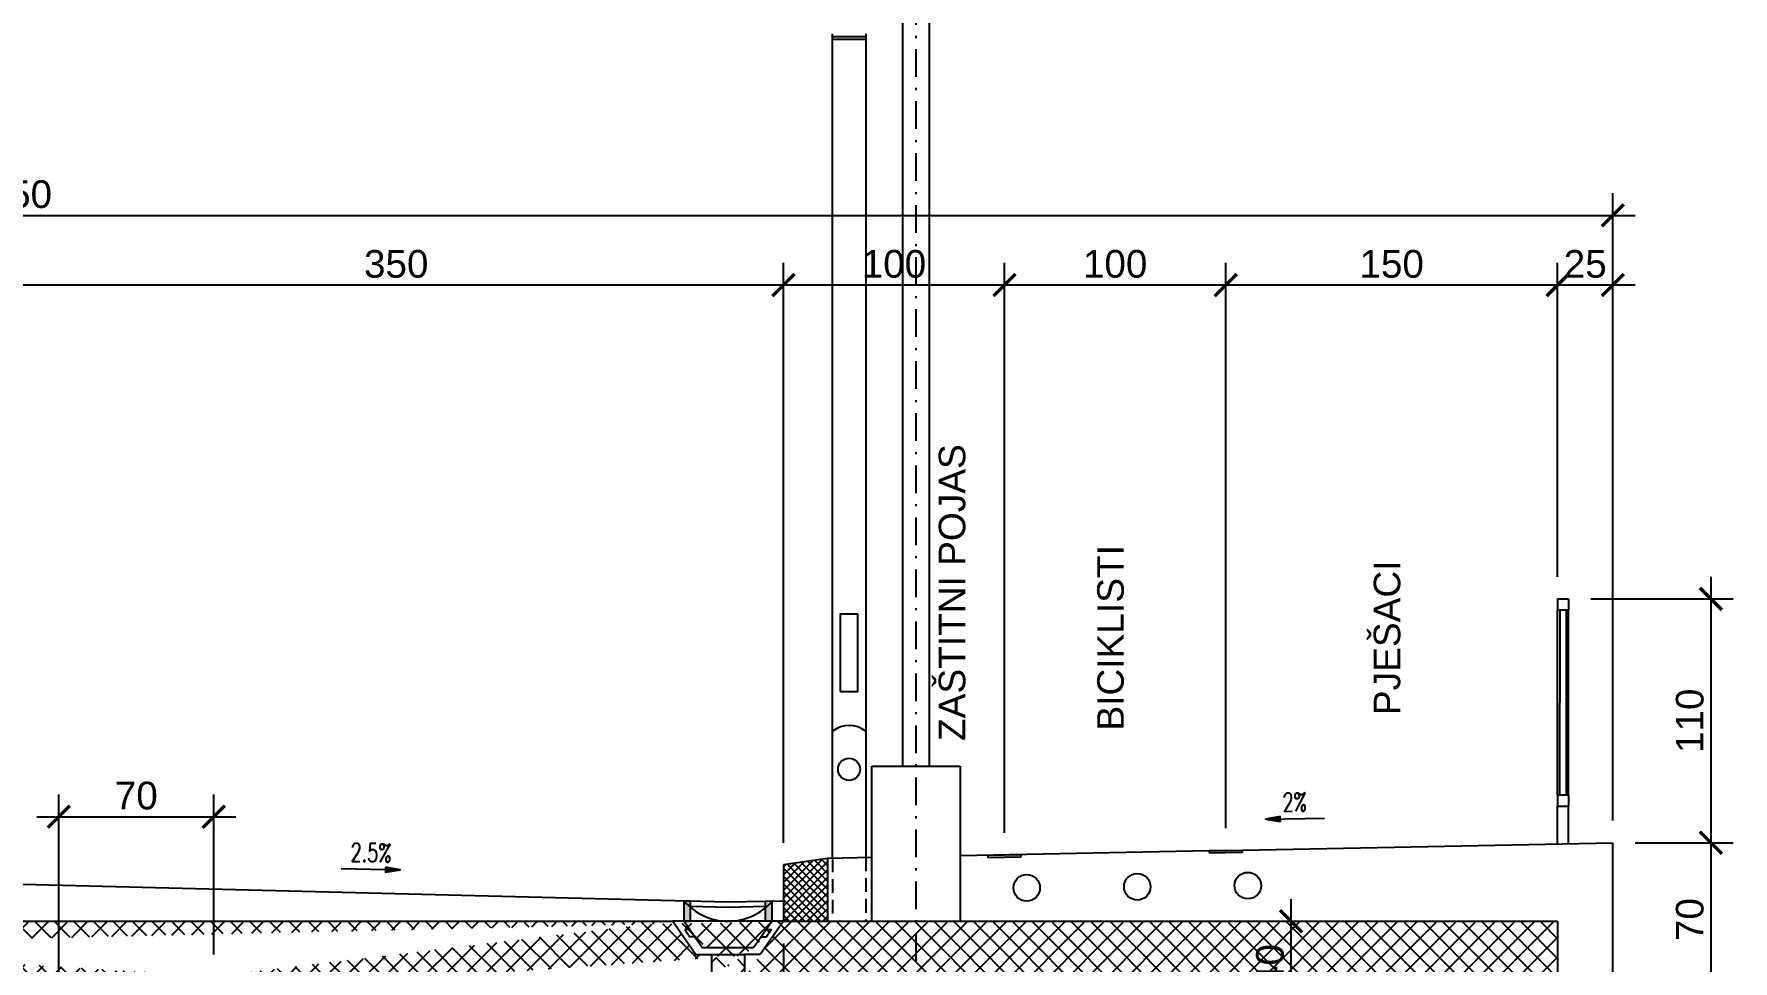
# Model space of a CAD drawing. Header units: millimetres. Extents: x -1571 to 3041, y 35 to 2455.
# Drawn here: x -591 to 177, y 1324 to 1743 of the extents above; entities that cross this region are included whole.
import ezdxf
from ezdxf.enums import TextEntityAlignment as Align

# ---------------------------------------------------------------- set-up
doc = ezdxf.new("R2010")
doc.units = ezdxf.units.MM
doc.header["$LTSCALE"] = 50
doc.header["$MEASUREMENT"] = 0
doc.header["$PDSIZE"] = 5
doc.linetypes.add('CRTA_TOČKA', pattern=[0.47, 0.25, -0.1, 0.02, -0.1])
doc.linetypes.add('HIDDEN2', pattern=[0.1875, 0.125, -0.0625])
doc.layers.add('050', color=132, linetype='Continuous', lineweight=50)
for name, color, linetype in [('BETON', 7, 'Continuous'), ('BETON tanko', 40, 'Continuous'), ('KOTE', 9, 'Continuous'), ('NEVIDLJIVO', 9, 'HIDDEN2'), ('NIVELETA', 4, 'Continuous'), ('OSI', 2, 'CRTA_TOČKA'), ('POM', 9, 'Continuous'), ('Tekst', 3, 'Continuous')]:
    doc.layers.add(name, color=color, linetype=linetype)
doc.styles.add('KOTE', font='ROMANS.shx', dxfattribs={"width": 0.7})
doc.styles.get("Standard").update_dxf_attribs({"font": 'ARIAL.TTF'})
doc.dimstyles.new('M1-50', dxfattribs={"dimscale": 5, "dimtxt": 2.5, "dimasz": 2, "dimexe": 2, "dimexo": 2, "dimtad": 1, "dimdec": 0, "dimzin": 9, "dimtxsty": 'Standard', "dimblk": 'ARCHTICK', "dimcen": 2.5, "dimdle": 2, "dimadec": 3, "dimazin": 2, "dimtfac": 1, "dimtdec": 0, "dimtmove": 0, "dimatfit": 3, "dimldrblk": 'ARCHTICK', "dimfxl": 0, "dimfrac": 2, "dimarcsym": 0})

# ---------------------------------------------------------------- blocks, each defined once
blk = doc.blocks.new('_ArchTick')
at = {"layer": '050', "color": 0, "const_width": 0.15}
blk.add_lwpolyline([(-0.5, -0.5), (0.5, 0.5)], dxfattribs=at)
blk = doc.blocks.new('*D85')
at = {"layer": 'Defpoints', "color": 0}
for p in [(122.5104350355866, 1661.256608505052), (-1327.489564964413, 1377.807972597443), (122.5104350355866, 1377.807972597443)]:
    blk.add_point(p, dxfattribs=at)
at = {"layer": 'KOTE', "color": 0, "lineweight": -2}
for p, q in [((-1327.489564964413, 1387.807972597443), (-1327.489564964413, 1671.256608505052)), ((122.5104350355866, 1387.807972597443), (122.5104350355866, 1671.256608505052)), ((-1337.489564964413, 1661.256608505052), (132.5104350355866, 1661.256608505052))]:
    blk.add_line(p, q, dxfattribs=at)
at = {"layer": 'KOTE', "color": 0, "lineweight": -2, "xscale": 10, "yscale": 10, "zscale": 10, "rotation": 180}
blk.add_blockref('_ArchTick', (-1327.489564964413, 1661.256608505052), dxfattribs=at)
at = {"layer": 'KOTE', "color": 0, "lineweight": -2, "xscale": 10, "yscale": 10, "zscale": 10}
blk.add_blockref('_ArchTick', (122.5104350355866, 1661.256608505052), dxfattribs=at)
at = {"layer": 'KOTE', "color": 0, "insert": (-602.4895649644134, 1670.763770851573), "char_height": 12.5, "attachment_point": 5}
blk.add_mtext('1450', dxfattribs=at)
blk = doc.blocks.new('*D105')
at = {"layer": 'Defpoints', "color": 0}
for p in [(-252.4895649644111, 1342.307972597438), (-277.4769074722171, 1327.315435460424), (-252.4895649644111, 1235.290980100305)]:
    blk.add_point(p, dxfattribs=at)
at = {"layer": 'KOTE', "color": 0, "lineweight": -2}
for p, q in [((-252.4895649644111, 1332.307972597438), (-252.4895649644111, 1225.290980100305)), ((-277.4769074722171, 1317.315435460424), (-277.4769074722171, 1225.290980100305)), ((-287.4769074722171, 1235.290980100305), (-242.4895649644111, 1235.290980100305))]:
    blk.add_line(p, q, dxfattribs=at)
at = {"layer": 'KOTE', "color": 0, "lineweight": -2, "xscale": 10, "yscale": 10, "zscale": 10, "rotation": 180}
blk.add_blockref('_ArchTick', (-277.4769074722171, 1235.290980100305), dxfattribs=at)
at = {"layer": 'KOTE', "color": 0, "lineweight": -2, "xscale": 10, "yscale": 10, "zscale": 10}
blk.add_blockref('_ArchTick', (-252.4895649644111, 1235.290980100305), dxfattribs=at)
at = {"layer": 'KOTE', "color": 0, "insert": (-264.9832362183151, 1244.798142446826), "char_height": 12.5, "attachment_point": 5}
blk.add_mtext('25', dxfattribs=at)
blk = doc.blocks.new('*D99')
at = {"layer": 'Defpoints', "color": 0}
for p in [(-252.4895649644133, 1629.756241920954), (-252.4895649644134, 1367.807972597443), (-152.4895649644134, 1372.307972597443)]:
    blk.add_point(p, dxfattribs=at)
at = {"layer": 'KOTE', "color": 0, "lineweight": -2}
for p, q in [((-252.4895649644134, 1377.807972597443), (-252.4895649644133, 1639.756241920954)), ((-152.4895649644134, 1382.307972597443), (-152.4895649644133, 1639.756241920954)), ((-142.4895649644133, 1629.756241920954), (-262.4895649644134, 1629.756241920954))]:
    blk.add_line(p, q, dxfattribs=at)
at = {"layer": 'KOTE', "color": 0, "lineweight": -2, "xscale": 10, "yscale": 10, "zscale": 10, "rotation": 180}
blk.add_blockref('_ArchTick', (-252.4895649644133, 1629.756241920954), dxfattribs=at)
at = {"layer": 'KOTE', "color": 0, "lineweight": -2, "xscale": 10, "yscale": 10, "zscale": 10}
blk.add_blockref('_ArchTick', (-152.4895649644133, 1629.756241920954), dxfattribs=at)
at = {"layer": 'KOTE', "color": 0, "insert": (-202.4895649644134, 1639.263404267476), "char_height": 12.5, "attachment_point": 5}
blk.add_mtext('100', dxfattribs=at)
blk = doc.blocks.new('*D84')
at = {"layer": 'Defpoints', "color": 0}
for p in [(-602.4895649644134, 1629.756241920954), (-602.4895649644134, 1405.708269757109), (-252.4895649644134, 1367.807972597443)]:
    blk.add_point(p, dxfattribs=at)
at = {"layer": 'KOTE', "color": 0, "lineweight": -2}
for p, q in [((-602.4895649644134, 1415.708269757109), (-602.4895649644134, 1639.756241920954)), ((-252.4895649644134, 1377.807972597443), (-252.4895649644133, 1639.756241920954)), ((-242.4895649644133, 1629.756241920954), (-612.4895649644134, 1629.756241920954))]:
    blk.add_line(p, q, dxfattribs=at)
at = {"layer": 'KOTE', "color": 0, "lineweight": -2, "xscale": 10, "yscale": 10, "zscale": 10, "rotation": 180}
blk.add_blockref('_ArchTick', (-602.4895649644134, 1629.756241920954), dxfattribs=at)
at = {"layer": 'KOTE', "color": 0, "lineweight": -2, "xscale": 10, "yscale": 10, "zscale": 10}
blk.add_blockref('_ArchTick', (-252.4895649644133, 1629.756241920954), dxfattribs=at)
at = {"layer": 'KOTE', "color": 0, "insert": (-427.4895649644134, 1639.267667568976), "char_height": 12.5, "attachment_point": 5}
blk.add_mtext('350', dxfattribs=at)
blk = doc.blocks.new('*D83')
at = {"layer": 'Defpoints', "color": 0}
for p in [(-509.9895649644131, 1389.540618672913), (-509.9895649644131, 1317.307972597443), (-579.9895649644129, 1302.307972597443)]:
    blk.add_point(p, dxfattribs=at)
at = {"layer": 'KOTE', "color": 0, "lineweight": -2}
for p, q in [((-579.9895649644129, 1312.307972597443), (-579.9895649644129, 1399.540618672913)), ((-509.9895649644131, 1327.307972597443), (-509.9895649644131, 1399.540618672913)), ((-589.9895649644129, 1389.540618672913), (-499.9895649644131, 1389.540618672913))]:
    blk.add_line(p, q, dxfattribs=at)
at = {"layer": 'KOTE', "color": 0, "lineweight": -2, "xscale": 10, "yscale": 10, "zscale": 10, "rotation": 180}
blk.add_blockref('_ArchTick', (-579.9895649644129, 1389.540618672913), dxfattribs=at)
at = {"layer": 'KOTE', "color": 0, "lineweight": -2, "xscale": 10, "yscale": 10, "zscale": 10}
blk.add_blockref('_ArchTick', (-509.9895649644131, 1389.540618672913), dxfattribs=at)
at = {"layer": 'KOTE', "color": 0, "insert": (-544.989564964413, 1399.047781019435), "char_height": 12.5, "attachment_point": 5}
blk.add_mtext('70', dxfattribs=at)
blk = doc.blocks.new('*D102')
at = {"layer": 'Defpoints', "color": 0}
for p in [(-52.48956496441336, 1629.756241920954), (97.51043503558662, 1487.959048855487), (-52.48956496441338, 1374.307972597443)]:
    blk.add_point(p, dxfattribs=at)
at = {"layer": 'KOTE', "color": 0, "lineweight": -2}
for p, q in [((-52.48956496441338, 1384.307972597443), (-52.48956496441336, 1639.756241920954)), ((97.51043503558662, 1497.959048855487), (97.51043503558664, 1639.756241920954)), ((107.5104350355866, 1629.756241920954), (-62.48956496441336, 1629.756241920954))]:
    blk.add_line(p, q, dxfattribs=at)
at = {"layer": 'KOTE', "color": 0, "lineweight": -2, "xscale": 10, "yscale": 10, "zscale": 10, "rotation": 180}
blk.add_blockref('_ArchTick', (-52.48956496441336, 1629.756241920954), dxfattribs=at)
at = {"layer": 'KOTE', "color": 0, "lineweight": -2, "xscale": 10, "yscale": 10, "zscale": 10}
blk.add_blockref('_ArchTick', (97.51043503558664, 1629.756241920954), dxfattribs=at)
at = {"layer": 'KOTE', "color": 0, "insert": (22.51043503558664, 1639.263404267476), "char_height": 12.5, "attachment_point": 5}
blk.add_mtext('150', dxfattribs=at)
blk = doc.blocks.new('*D101')
at = {"layer": 'Defpoints', "color": 0}
for p in [(97.51043503558664, 1629.756241920954), (97.51043503558662, 1487.959048855487), (122.5104350355866, 1377.807972597443)]:
    blk.add_point(p, dxfattribs=at)
at = {"layer": 'KOTE', "color": 0, "lineweight": -2}
for p, q in [((97.51043503558662, 1497.959048855487), (97.51043503558664, 1639.756241920954)), ((122.5104350355866, 1387.807972597443), (122.5104350355866, 1639.756241920954)), ((132.5104350355866, 1629.756241920954), (87.51043503558664, 1629.756241920954))]:
    blk.add_line(p, q, dxfattribs=at)
at = {"layer": 'KOTE', "color": 0, "lineweight": -2, "xscale": 10, "yscale": 10, "zscale": 10, "rotation": 180}
blk.add_blockref('_ArchTick', (97.51043503558664, 1629.756241920954), dxfattribs=at)
at = {"layer": 'KOTE', "color": 0, "lineweight": -2, "xscale": 10, "yscale": 10, "zscale": 10}
blk.add_blockref('_ArchTick', (122.5104350355866, 1629.756241920954), dxfattribs=at)
at = {"layer": 'KOTE', "color": 0, "insert": (110.0104350355866, 1639.263404267476), "char_height": 12.5, "attachment_point": 5}
blk.add_mtext('25', dxfattribs=at)
blk = doc.blocks.new('*D100')
at = {"layer": 'Defpoints', "color": 0}
for p in [(102.5104350355866, 1487.959048855487), (122.5104350355866, 1377.807972597443), (166.8150736636026, 1377.807972597443)]:
    blk.add_point(p, dxfattribs=at)
at = {"layer": 'KOTE', "color": 0, "lineweight": -2}
for p, q in [((166.8150736636026, 1497.959048855487), (166.8150736636026, 1367.807972597443)), ((112.5104350355866, 1487.959048855487), (176.8150736636026, 1487.959048855487)), ((132.5104350355866, 1377.807972597443), (176.8150736636026, 1377.807972597443))]:
    blk.add_line(p, q, dxfattribs=at)
at = {"layer": 'KOTE', "color": 0, "lineweight": -2, "xscale": 10, "yscale": 10, "zscale": 10}
for p, rotation in [((166.8150736636026, 1487.959048855487), 90), ((166.8150736636026, 1377.807972597443), 270)]:
    blk.add_blockref('_ArchTick', p, dxfattribs=dict(at, rotation=rotation))
at = {"layer": 'KOTE', "color": 0, "insert": (157.3079113170812, 1432.883510726465), "char_height": 12.5, "attachment_point": 5, "rotation": 90}
blk.add_mtext('110', dxfattribs=at)
blk = doc.blocks.new('*D98')
at = {"layer": 'Defpoints', "color": 0}
for p in [(-152.4895649644133, 1629.756241920954), (-152.4895649644134, 1372.307972597443), (-52.48956496441338, 1374.307972597443)]:
    blk.add_point(p, dxfattribs=at)
at = {"layer": 'KOTE', "color": 0, "lineweight": -2}
for p, q in [((-152.4895649644134, 1382.307972597443), (-152.4895649644133, 1639.756241920954)), ((-52.48956496441338, 1384.307972597443), (-52.48956496441336, 1639.756241920954)), ((-42.48956496441336, 1629.756241920954), (-162.4895649644133, 1629.756241920954))]:
    blk.add_line(p, q, dxfattribs=at)
at = {"layer": 'KOTE', "color": 0, "lineweight": -2, "xscale": 10, "yscale": 10, "zscale": 10, "rotation": 180}
blk.add_blockref('_ArchTick', (-152.4895649644133, 1629.756241920954), dxfattribs=at)
at = {"layer": 'KOTE', "color": 0, "lineweight": -2, "xscale": 10, "yscale": 10, "zscale": 10}
blk.add_blockref('_ArchTick', (-52.48956496441336, 1629.756241920954), dxfattribs=at)
at = {"layer": 'KOTE', "color": 0, "insert": (-102.4895649644133, 1639.263404267476), "char_height": 12.5, "attachment_point": 5}
blk.add_mtext('100', dxfattribs=at)
blk = doc.blocks.new('*D103')
at = {"layer": 'Defpoints', "color": 0}
for p in [(-107.4895649644134, 1342.307972597443), (-22.94981529001075, 1342.307972597443), (-102.4895649644134, 1302.307972597443)]:
    blk.add_point(p, dxfattribs=at)
at = {"layer": 'KOTE', "color": 0, "lineweight": -2}
for p, q in [((-22.94981529001076, 1292.307972597443), (-22.94981529001074, 1352.307972597443)), ((-97.48956496441338, 1342.307972597443), (-12.94981529001075, 1342.307972597443)), ((-92.48956496441338, 1302.307972597443), (-12.94981529001076, 1302.307972597443))]:
    blk.add_line(p, q, dxfattribs=at)
at = {"layer": 'KOTE', "color": 0, "lineweight": -2, "xscale": 10, "yscale": 10, "zscale": 10}
for p, rotation in [((-22.94981529001075, 1342.307972597443), 90), ((-22.94981529001076, 1302.307972597443), 270)]:
    blk.add_blockref('_ArchTick', p, dxfattribs=dict(at, rotation=rotation))
at = {"layer": 'KOTE', "color": 0, "insert": (-32.45697763653212, 1322.307972597443), "char_height": 12.5, "attachment_point": 5, "rotation": 90}
blk.add_mtext('40', dxfattribs=at)
blk = doc.blocks.new('*D104')
at = {"layer": 'Defpoints', "color": 0}
for p in [(122.5104350355866, 1377.807972597443), (122.5104350355866, 1308.307972597443), (166.8150736636026, 1308.307972597443)]:
    blk.add_point(p, dxfattribs=at)
at = {"layer": 'KOTE', "color": 0, "lineweight": -2}
for p, q in [((166.8150736636026, 1387.807972597443), (166.8150736636026, 1298.307972597443)), ((132.5104350355866, 1377.807972597443), (176.8150736636026, 1377.807972597443)), ((132.5104350355866, 1308.307972597443), (176.8150736636026, 1308.307972597443))]:
    blk.add_line(p, q, dxfattribs=at)
at = {"layer": 'KOTE', "color": 0, "lineweight": -2, "xscale": 10, "yscale": 10, "zscale": 10}
for p, rotation in [((166.8150736636026, 1377.807972597443), 90), ((166.8150736636026, 1308.307972597443), 270)]:
    blk.add_blockref('_ArchTick', p, dxfattribs=dict(at, rotation=rotation))
at = {"layer": 'KOTE', "color": 0, "insert": (157.3079113170812, 1343.057972597443), "char_height": 12.5, "attachment_point": 5, "rotation": 90}
blk.add_mtext('70', dxfattribs=at)

msp = doc.modelspace()

# ---------------------------------------------------------------- hatches: boundary and pattern name
at = {"layer": 'BETON tanko'}
for points in [[(-144.9910645145635, 1371.45794260644), (-144.9910645145633, 1372.45794260644), (-159.9880654142635, 1372.158002588446), (-159.9880654142637, 1371.158002588446)], [(-44.9910645145635, 1373.45794260644), (-44.99106451456328, 1374.45794260644), (-59.98806541426347, 1374.158002588446), (-59.9880654142637, 1373.158002588446)]]:
    msp.add_hatch(color=256, dxfattribs=at).paths.add_polyline_path(points)
h = msp.add_hatch(color=256, dxfattribs=at)
h.paths.add_polyline_path([(-257.5456135356062, 1342.307972597443), (-260.5444140154143, 1342.307972597443), (-260.5457034034155, 1351.271280241514), (-257.5456135356062, 1351.33128203887)])
h.paths.add_polyline_path([(-297.391427135399, 1342.307972597443), (-294.391427135399, 1342.307972597443), (-294.391427135399, 1351.355519151717), (-297.391427135399, 1351.430519151717)])
at = {"layer": 'POM'}
h = msp.add_hatch(dxfattribs=at)
h.set_pattern_fill('ANSI37', color=256, scale=20, style=0)
h.set_pattern_definition([(45, (0, 81.35880098667621), (-1.767766952966369, 1.767766952966369), []), (135, (0, 81.35880098667621), (-1.767766952966369, -1.767766952966369), [])])
h.paths.add_polyline_path([(-252.4895649644134, 1367.807972597443), (-252.4895649644134, 1342.307972597443), (-232.4895649644134, 1342.307972597443), (-232.4895649644134, 1370.707972597443)])
h = msp.add_hatch(dxfattribs=at)
h.set_pattern_fill('ANSI37', color=256, scale=50, style=0)
h.set_pattern_definition([(45, (0, 0), (-4.419417382415921, 4.419417382415922), []), (135, (0, 0), (-4.419417382415922, -4.419417382415921), [])])
edge = h.paths.add_edge_path()
edge.add_line((97.51043503558662, 1342.307972597443), (97.51043503558662, 1317.307972597443))
edge.add_line((-102.4895649644134, 1302.307972597443), (97.51043503558662, 1317.307972597443))
edge.add_line((-252.4895649644134, 1342.307972575591), (97.51043503558662, 1342.307972597443))
edge.add_line((-102.4895649644134, 1102.307972597443), (-102.4895649644134, 1302.307972597443))
edge.add_line((-147.4895649644134, 1104.307972597443), (-147.4895649644134, 1302.307972597443))
edge.add_line((-77.48956496441338, 1067.307972597443), (-77.48956496441338, 1087.307972597443))
edge.add_line((-102.4895649644134, 1102.307972597443), (-77.48956496441338, 1087.307972597443))
edge.add_line((-162.4895649644134, 1089.307972597443), (-147.4895649644134, 1104.307972597443))
edge.add_line((-564.9895649644129, 1089.307972597443), (-162.4895649644134, 1089.307972597443))
edge.add_line((-1127.489564964413, 1067.307972597443), (-77.48956496441338, 1067.307972597443))
edge.add_line((-579.9895649644129, 1104.307972597443), (-564.9895649644129, 1089.307972597443))
edge.add_line((-624.9895649644138, 1104.307972597443), (-624.9895649644138, 1302.307972597443))
edge.add_line((-579.9895649644129, 1104.307972597443), (-579.9895649644129, 1302.307972597443))
edge.add_line((-624.9895649644138, 1104.307972597443), (-639.9895649644138, 1089.307972597443))
edge.add_line((-639.9895649644138, 1089.307972597443), (-1042.489564964413, 1089.307972597443))
edge.add_line((-579.9895649644129, 1302.307972597443), (-509.9895649644129, 1317.307972597443))
edge.add_line((-902.5022224566067, 1342.307972597443), (-302.4769074722201, 1342.307972597443))
edge.add_line((-509.9895649644131, 1317.307972597443), (-284.9769074722194, 1317.307972597443))
edge.add_line((-147.4895649644134, 1302.307972597443), (-232.4895649644134, 1317.307972597443))
edge.add_line((-232.4895649644134, 1317.307972597443), (-269.9769074722194, 1317.307972597442))
edge.add_line((-302.4769074722201, 1342.307972597443), (-291.9769074722196, 1327.315435460424))
edge.add_line((-291.9769074722196, 1327.315435460424), (-284.9769074722196, 1327.315435460424))
edge.add_line((-284.9769074722196, 1327.315435460424), (-284.9769074722194, 1317.307972597443))
edge.add_line((-269.9769074722194, 1327.315435460424), (-269.9769074722194, 1317.307972597443))
edge.add_line((-262.9769074722196, 1327.315435460424), (-269.9769074722196, 1327.315435460424))
edge.add_line((-252.4769074722187, 1342.307972597443), (-262.9769074722196, 1327.315435460424))
edge.add_line((-624.9895649644138, 1302.307972597443), (-694.9895649644138, 1317.307972597443))
edge.add_line((-694.9895649644138, 1317.307972597443), (-920.0022224566073, 1317.307972597443))
edge.add_line((-1127.489564964413, 1067.307972597443), (-1127.489564964413, 1087.307972597443))
edge.add_line((-1102.489564964413, 1102.307972597443), (-1127.489564964413, 1087.307972597443))
edge.add_line((-1057.489564964413, 1104.307972597443), (-1042.489564964413, 1089.307972597443))
edge.add_line((-1102.489564964413, 1102.307972597443), (-1102.489564964413, 1302.307972597443))
edge.add_line((-1057.489564964413, 1104.307972597443), (-1057.489564964413, 1302.307972597443))
edge.add_line((-1102.489564964413, 1302.307972597443), (-1302.489564964413, 1317.307972597443))
edge.add_line((-1302.489564964413, 1342.307972597443), (-1302.489564964413, 1317.307972597443))
edge.add_line((-1302.489564964413, 1342.307972597443), (-952.4895649644134, 1342.307972575591))
edge.add_line((-1057.489564964413, 1302.307972597443), (-972.4895649644134, 1317.307972597443))
edge.add_line((-935.0022224566073, 1317.307972597443), (-972.4895649644134, 1317.307972597443))
edge.add_line((-952.502222456608, 1342.307972597443), (-942.0022224566071, 1327.315435460424))
edge.add_line((-942.0022224566071, 1327.315435460424), (-935.0022224566071, 1327.315435460424))
edge.add_line((-935.0022224566073, 1327.315435460424), (-935.0022224566073, 1317.307972597443))
edge.add_line((-913.0022224566071, 1327.315435460424), (-920.0022224566071, 1327.315435460424))
edge.add_line((-920.0022224566071, 1327.315435460424), (-920.0022224566073, 1317.307972597443))
edge.add_line((-902.5022224566067, 1342.307972597443), (-913.0022224566071, 1327.315435460424))
h.paths.add_polyline_path([(-41.96413998305326, 1309.999821164974), (-41.96413998305326, 1334.616124029912), (-22.94981529001097, 1334.616124029912), (-22.94981529001097, 1309.999821164974)], flags=24)
h.paths.add_polyline_path([(-690.4076678265997, 1313.974863411441), (-690.4076678265997, 1338.59116627638), (-671.3933431335573, 1338.59116627638), (-671.3933431335573, 1313.974863411441)], flags=25)
h.paths.add_polyline_path([(-843.0452401057707, 1317.576560591986), (-843.0452401057707, 1342.0393846029), (-824.0309154127284, 1342.0393846029), (-824.0309154127284, 1317.576560591986)], flags=24)
h.paths.add_polyline_path([(-842.8320750307364, 1066.187406431004), (-842.8320750307364, 1090.428538763882), (-824.0309154127282, 1090.428538763882), (-824.0309154127282, 1066.187406431004)], flags=9)
h.paths.add_polyline_path([(-1181.273764494657, 1309.999821164974), (-1181.273764494657, 1334.616124029912), (-1162.259439801615, 1334.616124029912), (-1162.259439801615, 1309.999821164974)], flags=24)

# ---------------------------------------------------------------- linework, layer by layer
at = {"layer": 'BETON'}
for p, q in [((-52.48956496441338, 1374.307972597443), (122.5104350355866, 1377.807972597443)), ((122.5104350355866, 1308.307972597443), (122.5104350355866, 1377.807972597443)), ((-212.4895649644134, 1371.107972597443), (-232.4895649644134, 1370.707972597443)), ((-52.48956496441338, 1374.307972597443), (-172.4895649644134, 1371.907972597443)), ((-902.5022224566067, 1342.307972597443), (-302.4769074722201, 1342.307972597443)), ((-252.4895649644134, 1342.307972575591), (97.51043503558662, 1342.307972597443)), ((97.51043503558662, 1342.307972597443), (97.51043503558662, 1317.307972597443))]:
    msp.add_line(p, q, dxfattribs=at)
for centre in [(-142.4858152456402, 1357.408010094631), (-92.48831505815565, 1357.907985096505), (-42.4908148706711, 1358.40796009838)]:
    msp.add_circle(centre, 6, dxfattribs=at)
at = {"layer": 'BETON tanko'}
for p, q in [((-198.4895649644134, 1412.307972597458), (-198.4895649644134, 2136.776086995018)), ((-186.4895649643988, 1412.30797259745), (-186.4895649644154, 2136.776086995018)), ((-230.2469944246807, 1370.752824008236), (-230.246994424856, 1743.207972597415)), ((-215.2469944248705, 1743.207972597429), (-215.2469944246807, 1371.15282400823)), ((-212.4895649644134, 1412.30797259745), (-172.4895649644134, 1412.30797259745)), ((-212.4895649644134, 1342.30797259745), (-212.4895649644134, 1412.30797259745)), ((-172.4895649644134, 1412.30797259745), (-172.4895649644134, 1342.30797259745)), ((-232.4895649644134, 1370.707972597443), (-252.4895649644134, 1367.807972597443)), ((-252.4895649644134, 1367.807972597443), (-252.4895649644134, 1342.307972597443)), ((-232.4895649644134, 1370.707972597443), (-232.4895649644134, 1342.307972597443)), ((-159.9880654142635, 1372.158002588446), (-144.9910645145633, 1372.45794260644)), ((-159.9880654142635, 1372.158002588446), (-159.9880654142637, 1371.158002588446)), ((-159.9880654142637, 1371.158002588446), (-144.9910645145635, 1371.45794260644)), ((-144.9910645145635, 1371.45794260644), (-144.9910645145633, 1372.45794260644)), ((-59.98806541426347, 1374.158002588446), (-44.99106451456328, 1374.45794260644)), ((-59.98806541426347, 1374.158002588446), (-59.9880654142637, 1373.158002588446)), ((-59.9880654142637, 1373.158002588446), (-44.9910645145635, 1373.45794260644)), ((-44.9910645145635, 1373.45794260644), (-44.99106451456328, 1374.45794260644)), ((-294.391427135399, 1351.355519151717), (-297.391427135399, 1351.430519151717)), ((-297.391427135399, 1342.307972597443), (-297.391427135399, 1351.430519151717)), ((-294.391427135399, 1342.307972597443), (-294.391427135399, 1351.355519151717)), ((-277.5332899851296, 1348.58844199973), (-294.391427135399, 1349.009911890868)), ((-260.5453558846982, 1348.928200681738), (-277.5332899851296, 1348.58844199973)), ((-257.5456135356062, 1351.33128203887), (-260.5457034034155, 1351.271280241514)), ((-260.5444140154143, 1342.307972597443), (-260.5457034034155, 1351.271280241514)), ((-257.5456135356062, 1342.307972597443), (-257.5456135356062, 1351.33128203887)), ((-302.4769074722201, 1342.307972597443), (-291.9769074722196, 1327.315435460424)), ((-277.4769074722187, 1342.307929438835), (-302.4769074722201, 1342.307972597443)), ((-297.391427135399, 1342.307972597443), (-288.9938732417049, 1330.315435460424)), ((-297.391427135399, 1342.307972597443), (-294.391427135399, 1342.307972597443)), ((-294.5039278542699, 1338.510995388996), (-297.0646709022915, 1338.510995388996)), ((-297.0646709022915, 1338.510995388996), (-294.8205334698573, 1335.199825326262)), ((-252.4769074722187, 1342.307972597443), (-277.4769074722187, 1342.307929438835)), ((-257.5456135356062, 1342.307972597443), (-265.9436647907055, 1330.315435460424)), ((-252.4769074722187, 1342.307972597443), (-262.9769074722196, 1327.315435460424)), ((-257.5456135356062, 1342.307972597443), (-260.5444140154143, 1342.307972597443)), ((-260.3891440421467, 1338.510995388995), (-257.8891440421467, 1338.510995388995)), ((-257.8891440421467, 1338.510995388995), (-260.1332814745808, 1335.199825326261)), ((-252.4895649644134, 1342.307972597443), (-232.4895649644134, 1342.307972597443)), ((-292.3205334698573, 1335.199825326262), (-294.8205334698573, 1335.199825326262)), ((-265.9436647907055, 1330.315435460424), (-288.9938732417049, 1330.315435460424)), ((-262.6332814745808, 1335.199825326261), (-260.1332814745808, 1335.199825326261)), ((-291.9769074722196, 1327.315435460424), (-284.9769074722196, 1327.315435460424)), ((-284.9769074722196, 1327.315435460424), (-269.9769074722196, 1327.315435460424)), ((-284.9769074722196, 1327.315435460424), (-284.9769074722194, 1317.307972597443)), ((-262.9769074722196, 1327.315435460424), (-269.9769074722196, 1327.315435460424)), ((-269.9769074722194, 1327.315435460424), (-269.9769074722194, 1317.307972597443))]:
    msp.add_line(p, q, dxfattribs=at)
msp.add_circle((-222.7469944246952, 1410.952824008233), 5, dxfattribs=at)
for centre, radius, start, end in [((-222.7469944246952, 1418.207972597451), 12.49999999997381, 53.13010235399966, 126.8698976462609), ((-277.4251373003497, 1368.800112848673), 26.46423085930346, 221.0215074801329, 318.6930996282376)]:
    msp.add_arc(centre, radius, start, end, dxfattribs=at)
at = {"layer": 'KOTE'}
for p, q in [((-34.49405758412809, 1388.419632570083), (-7.859383986260809, 1388.952326042041)), ((-452.3620881687416, 1366.139358127212), (-425.7064167649155, 1365.472966342117))]:
    msp.add_line(p, q, dxfattribs=at)
for points in [[(-27.81319362332988, 1387.443027871495), (-27.85758474599288, 1389.66258400465), (-34.49405758412831, 1388.419632570083)], [(-432.3425682914931, 1366.75021726355), (-432.398100940251, 1364.528911313231), (-425.7064167649155, 1365.472966342117)]]:
    msp.add_lwpolyline(points, close=True, dxfattribs=at)
for points in [[(-27.81319362332965, 1387.443027871495), (-27.85758474599288, 1389.662584004651), (-34.49405758412809, 1388.419632570083)], [(-432.3425682914929, 1366.75021726355), (-432.398100940251, 1364.528911313231), (-425.7064167649155, 1365.472966342117)]]:
    msp.add_solid(points, dxfattribs=at)
at = {"layer": 'NEVIDLJIVO'}
for p, q in [((-230.2469944246807, 1370.752824008236), (-230.2469944246807, 1342.307972597443)), ((-215.2469944246807, 1371.15282400823), (-215.2469944246807, 1342.307972597443))]:
    msp.add_line(p, q, dxfattribs=at)
at = {"layer": 'NIVELETA'}
for p, q in [((-277.4769074722192, 1350.932656160138), (-602.4895649644134, 1359.057972597443)), ((-252.476907472219, 1351.432656160138), (-277.4769074722192, 1350.932656160138))]:
    msp.add_line(p, q, dxfattribs=at)
at = {"layer": 'OSI'}
msp.add_line((-192.4895649644134, 1042.307972597443), (-192.4895649644131, 2136.776086995018), dxfattribs=at)
at = {"layer": 'POM'}
for p, q in [((-230.2469944248554, 1742.076344028404), (-215.24699442487, 1742.076344028412)), ((-230.2469944248549, 1740.944715459392), (-215.2469944248694, 1740.944715459399)), ((97.51043503558662, 1487.959048855487), (102.5104350355866, 1487.959048855487)), ((97.51043503558662, 1487.959048855487), (97.51043503558662, 1482.959048855487)), ((97.51043503558662, 1482.959048855487), (102.5104350355866, 1482.959048855487)), ((97.51043503558662, 1399.360126418975), (97.51043503558662, 1482.959048855487)), ((98.51043503558662, 1399.360126418982), (98.60986071081766, 1482.959048855495)), ((101.5104350355866, 1399.360126418982), (101.6098607108031, 1482.959048855495)), ((102.5104350355866, 1487.959048855487), (102.5104350355866, 1482.959048855487)), ((102.5104350355866, 1399.360126418982), (102.5104350355866, 1482.959048855487)), ((97.51043503557207, 1399.360126418982), (102.5104350355721, 1399.360126418982)), ((97.51043503557207, 1399.360126418982), (97.51043503557207, 1394.36012641899)), ((102.5104350355866, 1399.360126418982), (102.5104350355866, 1394.36012641899)), ((97.51043503557207, 1394.360126418982), (102.5104350355721, 1394.360126418982)), ((97.51043503558662, 1377.196076511242), (97.51043503558662, 1394.360126418982)), ((102.5104350355866, 1377.309809619339), (102.5104350355866, 1394.360126418982))]:
    msp.add_line(p, q, dxfattribs=at)
msp.add_lwpolyline([(-226.7469944247223, 1446.05853103621), (-218.7469944247223, 1446.05853103621), (-218.7469944247223, 1481.05853103621), (-226.7469944247223, 1481.05853103621)], close=True, dxfattribs=at)

# ---------------------------------------------------------------- texts
at = {"layer": 'KOTE', "style": 'KOTE', "width": 0.7}
for s, height, rotation, p in [('2%', 8.325, 1.145762838175885, (-21.32654082418253, 1396.176981255462)), ('2.5%', 8.3325, 358.567903815835, (-438.8468297772706, 1373.303069816991))]:
    msp.add_text(s, height=height, rotation=rotation, dxfattribs=at).set_placement(p, align=Align.MIDDLE)
at = {"layer": 'Tekst', "char_height": 12, "attachment_point": 5, "rotation": 90}
for s, insert in [('{\\fArial|b0|i0|c238|p34;ZAŠTITNI POJAS}', (-176.1532636102202, 1490.80437128267)), ('{\\fArial|b0|i0|c238|p34;BICIKLISTI}', (-104.5181856444703, 1470.374237578784)), ('{\\fArial|b0|i0|c238|p34;PJEŠACI}', (20.48181435552965, 1470.374237578784))]:
    msp.add_mtext(s, dxfattribs=dict(at, insert=insert))

# ---------------------------------------------------------------- dimensions: what is measured, and where the dimension line sits
at = {"layer": 'KOTE'}
for base, p1, p2, picture, middle in [((122.5104350355866, 1661.256608505052), (-1327.489564964413, 1377.807972597443), (122.5104350355866, 1377.807972597443), '*D85', (-602.4895649644134, 1670.763770851573)), ((-602.4895649644134, 1629.756241920954), (-252.4895649644134, 1367.807972597443), (-602.4895649644134, 1405.708269757109), '*D84', (-427.4895649644134, 1639.267667568976)), ((-152.4895649644133, 1629.756241920954), (-52.48956496441338, 1374.307972597443), (-152.4895649644134, 1372.307972597443), '*D98', (-102.4895649644133, 1639.263404267476)), ((-52.48956496441336, 1629.756241920954), (97.51043503558662, 1487.959048855487), (-52.48956496441338, 1374.307972597443), '*D102', (22.51043503558664, 1639.263404267476)), ((-509.9895649644131, 1389.540618672913), (-579.9895649644129, 1302.307972597443), (-509.9895649644131, 1317.307972597443), '*D83', (-544.989564964413, 1399.047781019435))]:
    dim = msp.add_linear_dim(base=base, p1=p1, p2=p2, dimstyle='M1-50', dxfattribs=at)
    dim.commit()
    dim.dimension.update_dxf_attribs({"geometry": picture, "text_midpoint": middle})
for base, p1, p2, picture, middle in [((-252.4895649644133, 1629.756241920954), (-152.4895649644134, 1372.307972597443), (-252.4895649644134, 1367.807972597443), '*D99', (-202.4895649644134, 1629.756241920954)), ((97.51043503558664, 1629.756241920954), (122.5104350355866, 1377.807972597443), (97.51043503558662, 1487.959048855487), '*D101', (110.0104350355866, 1629.756241920954))]:
    dim = msp.add_linear_dim(base=base, p1=p1, p2=p2, dimstyle='M1-50', dxfattribs=at)
    dim.commit()
    dim.dimension.update_dxf_attribs({"geometry": picture, "text_midpoint": middle, "dimtype": 160})
for base, p1, p2, picture, middle in [((166.8150736636026, 1377.807972597443), (102.5104350355866, 1487.959048855487), (122.5104350355866, 1377.807972597443), '*D100', (157.3079113170812, 1432.883510726465)), ((166.8150736636026, 1308.307972597443), (122.5104350355866, 1377.807972597443), (122.5104350355866, 1308.307972597443), '*D104', (157.3079113170812, 1343.057972597443)), ((-22.94981529001075, 1342.307972597443), (-102.4895649644134, 1302.307972597443), (-107.4895649644134, 1342.307972597443), '*D103', (-32.45697763653212, 1322.307972597443))]:
    dim = msp.add_linear_dim(base=base, p1=p1, p2=p2, angle=90, dimstyle='M1-50', dxfattribs=at)
    dim.commit()
    dim.dimension.update_dxf_attribs({"geometry": picture, "text_midpoint": middle})
dim = msp.add_linear_dim(base=(-252.4895649644111, 1235.290980100305), p1=(-277.4769074722171, 1327.315435460424), p2=(-252.4895649644111, 1342.307972597438), angle=180, dimstyle='M1-50', dxfattribs=at)
dim.commit()
dim.dimension.update_dxf_attribs({"geometry": '*D105', "text_midpoint": (-264.9832362183151, 1235.290980100305), "dimtype": 160})

doc.saveas('drawing.dxf')
